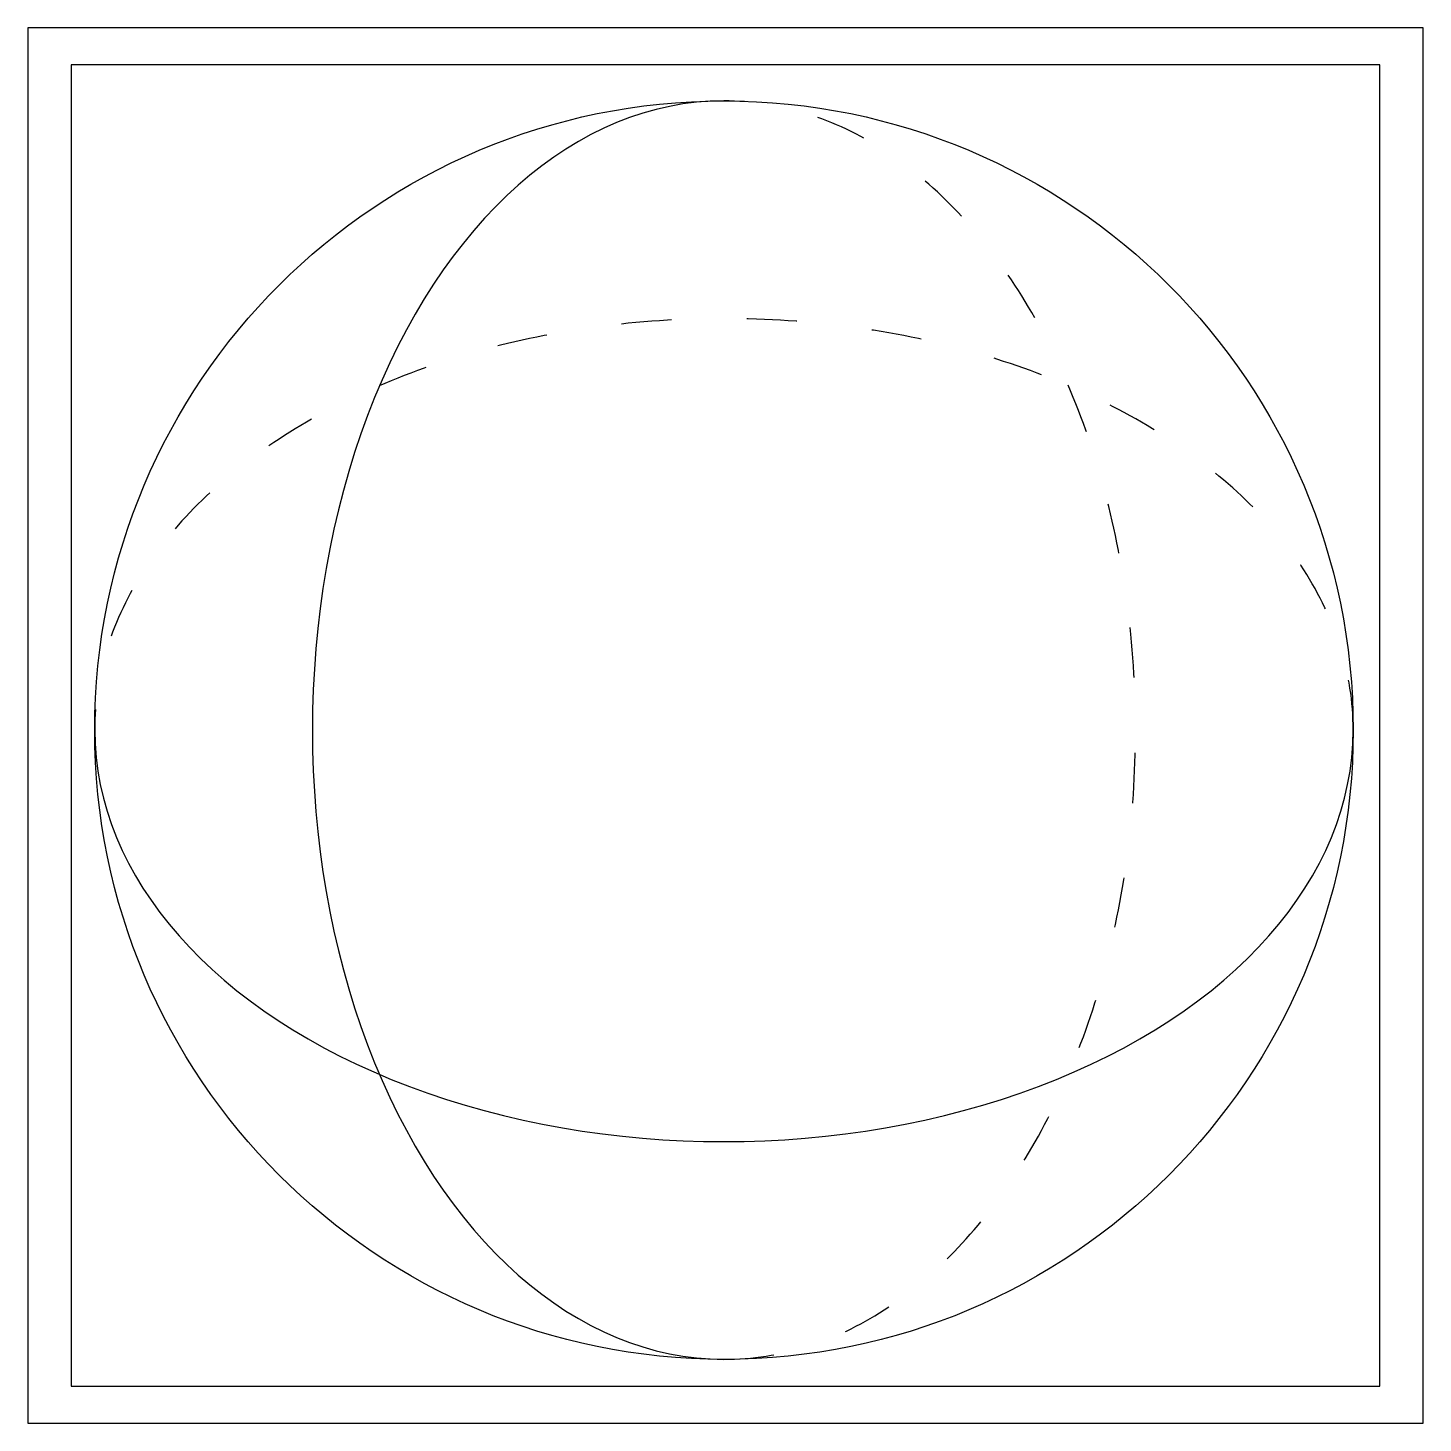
# Model space of a CAD drawing. Header units: millimetres. Extents: x 0 to 1000, y 0 to 1000.
import ezdxf

# ---------------------------------------------------------------- set-up
doc = ezdxf.new("R2010")
doc.units = ezdxf.units.MM
doc.linetypes.add('ACAD_ISO03W100', pattern=[30, 12, -18])
doc.layers.get('0').update_dxf_attribs({"color": 2})
doc.layers.add('1', color=1, linetype='Continuous')
doc.layers.add('3', color=7, linetype='Continuous')

msp = doc.modelspace()

# ---------------------------------------------------------------- linework, layer by layer
at = {"color": 2}
msp.add_lwpolyline([(0, 0), (1000, 0), (1000, 1000), (0, 1000)], close=True, dxfattribs=at)
at = {"layer": '1', "color": 1}
for p, q in [((969.1, 973.5), (30.9, 973.5)), ((30.9, 973.5), (30.9, 26.5)), ((969.1, 26.5), (969.1, 973.5)), ((30.9, 26.5), (969.1, 26.5))]:
    msp.add_line(p, q, dxfattribs=at)
at = {"layer": '3'}
msp.add_circle((498.9, 496.7), 451, dxfattribs=at)
for major_axis in [(0, -451), (451, 0)]:
    msp.add_ellipse((498.9, 496.7), major_axis=major_axis, ratio=0.65402, start_param=3.14159, end_param=6.28319, dxfattribs=at)
at = {"layer": '3', "linetype": 'ACAD_ISO03W100', "ltscale": 3}
for major_axis in [(0, -451), (451, 0)]:
    msp.add_ellipse((498.9, 496.7), major_axis=major_axis, ratio=0.65402, start_param=0, end_param=3.14159, dxfattribs=at)

doc.saveas('drawing.dxf')
